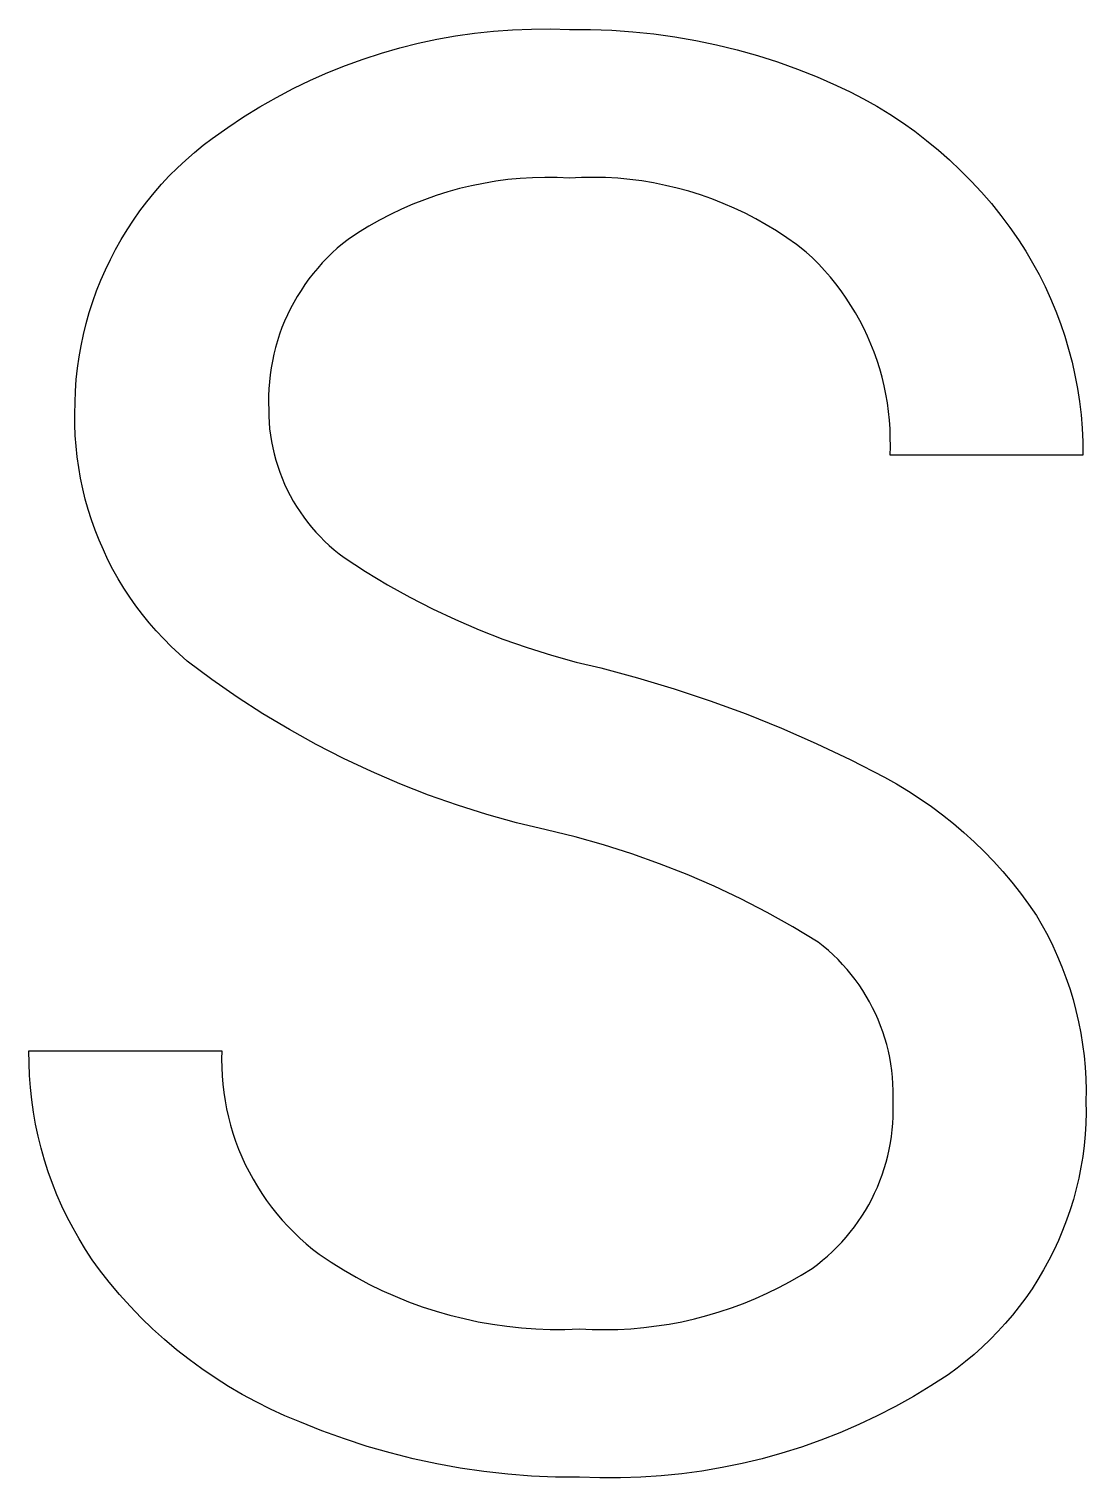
# Model space of a CAD drawing. Header units: millimetres. Extents: x -665 to 1920, y -373 to 1434.
# Drawn here: x 1182.61 to 1193.67, y -259.63 to -244.47 of the extents above; entities that cross this region are included whole.
import ezdxf

# ---------------------------------------------------------------- set-up
doc = ezdxf.new("R2010")
doc.units = ezdxf.units.MM
doc.header["$MEASUREMENT"] = 0
doc.layers.add('Domyslna', color=7, linetype='Continuous', true_color=0x000000)

msp = doc.modelspace()

# ---------------------------------------------------------------- linework, layer by layer
at = {"layer": 'Domyslna'}
for p, q in [((1187.268, -244.513), (1187.466, -244.492)), ((1187.466, -244.492), (1187.665, -244.477)), ((1187.665, -244.477), (1187.864, -244.469)), ((1187.864, -244.469), (1188.063, -244.468)), ((1188.063, -244.468), (1188.262, -244.474)), ((1188.262, -244.474), (1188.484, -244.473)), ((1188.484, -244.473), (1188.705, -244.481)), ((1188.705, -244.481), (1188.926, -244.496)), ((1188.926, -244.496), (1189.147, -244.519)), ((1186.487, -244.666), (1186.68, -244.618)), ((1186.68, -244.618), (1186.875, -244.576)), ((1186.875, -244.576), (1187.071, -244.541)), ((1187.071, -244.541), (1187.268, -244.513)), ((1189.147, -244.519), (1189.366, -244.549)), ((1189.366, -244.549), (1189.585, -244.587)), ((1189.585, -244.587), (1189.802, -244.633)), ((1189.802, -244.633), (1190.017, -244.685)), ((1185.918, -244.85), (1186.105, -244.782)), ((1186.105, -244.782), (1186.295, -244.721)), ((1186.295, -244.721), (1186.487, -244.666)), ((1190.017, -244.685), (1190.23, -244.746)), ((1190.23, -244.746), (1190.441, -244.813)), ((1185.551, -245.005), (1185.733, -244.924)), ((1185.733, -244.924), (1185.918, -244.85)), ((1190.441, -244.813), (1190.65, -244.888)), ((1190.65, -244.888), (1190.855, -244.97)), ((1185.195, -245.184), (1185.371, -245.091)), ((1185.371, -245.091), (1185.551, -245.005)), ((1190.855, -244.97), (1191.058, -245.059)), ((1191.058, -245.059), (1191.201, -245.127)), ((1185.022, -245.282), (1185.195, -245.184)), ((1191.201, -245.127), (1191.341, -245.2)), ((1191.341, -245.2), (1191.479, -245.277)), ((1184.686, -245.497), (1184.852, -245.387)), ((1184.852, -245.387), (1185.022, -245.282)), ((1191.479, -245.277), (1191.614, -245.36)), ((1191.614, -245.36), (1191.746, -245.446)), ((1184.524, -245.613), (1184.686, -245.497)), ((1191.746, -245.446), (1191.875, -245.538)), ((1191.875, -245.538), (1192, -245.634)), ((1184.337, -245.761), (1184.429, -245.685)), ((1184.429, -245.685), (1184.524, -245.613)), ((1192, -245.634), (1192.123, -245.734)), ((1184.16, -245.921), (1184.247, -245.839)), ((1184.247, -245.839), (1184.337, -245.761)), ((1192.123, -245.734), (1192.241, -245.838)), ((1192.241, -245.838), (1192.356, -245.947)), ((1183.994, -246.093), (1184.075, -246.005)), ((1184.075, -246.005), (1184.16, -245.921)), ((1188.005, -246.02), (1187.876, -246.024)), ((1188.134, -246.021), (1188.005, -246.02)), ((1188.262, -246.027), (1188.134, -246.021)), ((1188.389, -246.021), (1188.262, -246.027)), ((1188.515, -246.02), (1188.389, -246.021)), ((1188.641, -246.023), (1188.515, -246.02)), ((1192.356, -245.947), (1192.467, -246.059)), ((1183.915, -246.183), (1183.994, -246.093)), ((1186.989, -246.173), (1186.866, -246.211)), ((1187.113, -246.138), (1186.989, -246.173)), ((1187.238, -246.108), (1187.113, -246.138)), ((1187.364, -246.083), (1187.238, -246.108)), ((1187.491, -246.061), (1187.364, -246.083)), ((1187.619, -246.044), (1187.491, -246.061)), ((1187.747, -246.032), (1187.619, -246.044)), ((1187.876, -246.024), (1187.747, -246.032)), ((1188.767, -246.03), (1188.641, -246.023)), ((1188.893, -246.042), (1188.767, -246.03)), ((1189.019, -246.058), (1188.893, -246.042)), ((1189.143, -246.079), (1189.019, -246.058)), ((1189.267, -246.104), (1189.143, -246.079)), ((1189.39, -246.133), (1189.267, -246.104)), ((1189.512, -246.166), (1189.39, -246.133)), ((1189.633, -246.204), (1189.512, -246.166)), ((1192.467, -246.059), (1192.575, -246.175)), ((1183.768, -246.37), (1183.84, -246.275)), ((1183.84, -246.275), (1183.915, -246.183)), ((1186.624, -246.301), (1186.506, -246.353)), ((1186.744, -246.254), (1186.624, -246.301)), ((1186.866, -246.211), (1186.744, -246.254)), ((1189.752, -246.246), (1189.633, -246.204)), ((1189.87, -246.292), (1189.752, -246.246)), ((1189.986, -246.342), (1189.87, -246.292)), ((1192.575, -246.175), (1192.678, -246.295)), ((1192.678, -246.295), (1192.777, -246.418)), ((1183.633, -246.568), (1183.699, -246.468)), ((1183.699, -246.468), (1183.768, -246.37)), ((1186.275, -246.467), (1186.163, -246.531)), ((1186.39, -246.408), (1186.275, -246.467)), ((1186.506, -246.353), (1186.39, -246.408)), ((1190.1, -246.396), (1189.986, -246.342)), ((1190.212, -246.454), (1190.1, -246.396)), ((1190.322, -246.516), (1190.212, -246.454)), ((1192.777, -246.418), (1192.871, -246.545)), ((1183.571, -246.67), (1183.633, -246.568)), ((1186.053, -246.598), (1185.946, -246.669)), ((1186.163, -246.531), (1186.053, -246.598)), ((1190.43, -246.581), (1190.322, -246.516)), ((1190.536, -246.651), (1190.43, -246.581)), ((1192.871, -246.545), (1192.961, -246.675)), ((1183.458, -246.88), (1183.513, -246.774)), ((1183.513, -246.774), (1183.571, -246.67)), ((1185.833, -246.761), (1185.779, -246.811)), ((1185.888, -246.714), (1185.833, -246.761)), ((1185.946, -246.669), (1185.888, -246.714)), ((1190.639, -246.724), (1190.536, -246.651)), ((1190.739, -246.801), (1190.639, -246.724)), ((1192.961, -246.675), (1193.037, -246.793)), ((1183.406, -246.987), (1183.458, -246.88)), ((1185.676, -246.914), (1185.628, -246.969)), ((1185.727, -246.862), (1185.676, -246.914)), ((1185.779, -246.811), (1185.727, -246.862)), ((1190.806, -246.863), (1190.739, -246.801)), ((1190.871, -246.928), (1190.806, -246.863)), ((1190.933, -246.995), (1190.871, -246.928)), ((1193.037, -246.793), (1193.108, -246.913)), ((1193.108, -246.913), (1193.176, -247.037)), ((1183.358, -247.097), (1183.406, -246.987)), ((1185.581, -247.025), (1185.536, -247.083)), ((1185.628, -246.969), (1185.581, -247.025)), ((1190.993, -247.064), (1190.933, -246.995)), ((1191.05, -247.135), (1190.993, -247.064)), ((1193.176, -247.037), (1193.239, -247.162)), ((1183.274, -247.32), (1183.314, -247.208)), ((1183.314, -247.208), (1183.358, -247.097)), ((1185.453, -247.203), (1185.414, -247.265)), ((1185.493, -247.142), (1185.453, -247.203)), ((1185.536, -247.083), (1185.493, -247.142)), ((1191.105, -247.208), (1191.05, -247.135)), ((1191.158, -247.283), (1191.105, -247.208)), ((1193.239, -247.162), (1193.297, -247.289)), ((1183.237, -247.434), (1183.274, -247.32)), ((1185.378, -247.328), (1185.344, -247.392)), ((1185.414, -247.265), (1185.378, -247.328)), ((1191.208, -247.359), (1191.158, -247.283)), ((1191.255, -247.437), (1191.208, -247.359)), ((1193.297, -247.289), (1193.351, -247.419)), ((1183.205, -247.549), (1183.237, -247.434)), ((1185.282, -247.525), (1185.254, -247.592)), ((1185.312, -247.458), (1185.282, -247.525)), ((1185.344, -247.392), (1185.312, -247.458)), ((1191.3, -247.517), (1191.255, -247.437)), ((1191.342, -247.598), (1191.3, -247.517)), ((1193.351, -247.419), (1193.401, -247.55)), ((1183.151, -247.781), (1183.176, -247.664)), ((1183.176, -247.664), (1183.205, -247.549)), ((1185.229, -247.661), (1185.207, -247.73)), ((1185.254, -247.592), (1185.229, -247.661)), ((1191.381, -247.681), (1191.342, -247.598)), ((1191.417, -247.765), (1191.381, -247.681)), ((1193.401, -247.55), (1193.446, -247.683)), ((1193.446, -247.683), (1193.486, -247.817)), ((1183.131, -247.899), (1183.151, -247.781)), ((1185.186, -247.8), (1185.169, -247.871)), ((1185.207, -247.73), (1185.186, -247.8)), ((1191.451, -247.85), (1191.417, -247.765)), ((1193.486, -247.817), (1193.522, -247.953)), ((1183.114, -248.017), (1183.131, -247.899)), ((1185.153, -247.943), (1185.14, -248.014)), ((1185.169, -247.871), (1185.153, -247.943)), ((1191.481, -247.936), (1191.451, -247.85)), ((1191.509, -248.023), (1191.481, -247.936)), ((1193.522, -247.953), (1193.552, -248.09)), ((1183.092, -248.255), (1183.101, -248.136)), ((1183.101, -248.136), (1183.114, -248.017)), ((1185.13, -248.087), (1185.122, -248.159)), ((1185.14, -248.014), (1185.13, -248.087)), ((1191.534, -248.111), (1191.509, -248.023)), ((1191.555, -248.2), (1191.534, -248.111)), ((1193.552, -248.09), (1193.578, -248.228)), ((1183.088, -248.374), (1183.092, -248.255)), ((1185.116, -248.232), (1185.113, -248.305)), ((1185.122, -248.159), (1185.116, -248.232)), ((1191.574, -248.289), (1191.555, -248.2)), ((1191.589, -248.379), (1191.574, -248.289)), ((1193.578, -248.228), (1193.6, -248.366)), ((1183.087, -248.494), (1183.088, -248.374)), ((1185.113, -248.305), (1185.113, -248.378)), ((1185.113, -248.378), (1185.115, -248.451)), ((1191.602, -248.47), (1191.589, -248.379)), ((1193.6, -248.366), (1193.616, -248.506)), ((1183.087, -248.606), (1183.087, -248.494)), ((1185.115, -248.451), (1185.116, -248.518)), ((1185.116, -248.518), (1185.119, -248.584)), ((1185.119, -248.584), (1185.125, -248.651)), ((1191.611, -248.561), (1191.602, -248.47)), ((1191.617, -248.652), (1191.611, -248.561)), ((1193.616, -248.506), (1193.627, -248.645)), ((1183.091, -248.719), (1183.087, -248.606)), ((1183.099, -248.832), (1183.091, -248.719)), ((1185.125, -248.651), (1185.134, -248.717)), ((1185.134, -248.717), (1185.144, -248.783)), ((1191.62, -248.743), (1191.617, -248.652)), ((1191.621, -248.835), (1191.62, -248.743)), ((1193.627, -248.645), (1193.634, -248.786)), ((1183.111, -248.944), (1183.099, -248.832)), ((1185.144, -248.783), (1185.157, -248.848)), ((1185.157, -248.848), (1185.172, -248.913)), ((1191.617, -248.926), (1191.621, -248.835)), ((1193.634, -248.786), (1193.636, -248.926)), ((1183.127, -249.056), (1183.111, -248.944)), ((1185.172, -248.913), (1185.189, -248.978)), ((1185.189, -248.978), (1185.209, -249.042)), ((1185.209, -249.042), (1185.231, -249.105)), ((1193.636, -248.926), (1191.617, -248.926)), ((1183.146, -249.167), (1183.127, -249.056)), ((1183.169, -249.278), (1183.146, -249.167)), ((1185.231, -249.105), (1185.255, -249.167)), ((1185.255, -249.167), (1185.281, -249.228)), ((1183.196, -249.387), (1183.169, -249.278)), ((1185.281, -249.228), (1185.309, -249.289)), ((1185.309, -249.289), (1185.339, -249.348)), ((1185.339, -249.348), (1185.372, -249.406)), ((1183.226, -249.496), (1183.196, -249.387)), ((1183.261, -249.604), (1183.226, -249.496)), ((1185.372, -249.406), (1185.406, -249.464)), ((1185.406, -249.464), (1185.443, -249.52)), ((1183.299, -249.71), (1183.261, -249.604)), ((1185.443, -249.52), (1185.481, -249.574)), ((1185.481, -249.574), (1185.521, -249.627)), ((1185.521, -249.627), (1185.563, -249.679)), ((1183.34, -249.815), (1183.299, -249.71)), ((1185.563, -249.679), (1185.607, -249.73)), ((1185.607, -249.73), (1185.652, -249.778)), ((1185.652, -249.778), (1185.7, -249.826)), ((1183.385, -249.918), (1183.34, -249.815)), ((1183.433, -250.02), (1183.385, -249.918)), ((1185.7, -249.826), (1185.748, -249.871)), ((1185.748, -249.871), (1185.799, -249.915)), ((1185.799, -249.915), (1185.851, -249.957)), ((1185.851, -249.957), (1185.904, -249.997)), ((1183.485, -250.121), (1183.433, -250.02)), ((1185.904, -249.997), (1186.128, -250.143)), ((1183.541, -250.219), (1183.485, -250.121)), ((1183.599, -250.316), (1183.541, -250.219)), ((1186.128, -250.143), (1186.357, -250.281)), ((1183.661, -250.41), (1183.599, -250.316)), ((1183.726, -250.502), (1183.661, -250.41)), ((1186.357, -250.281), (1186.591, -250.411)), ((1186.591, -250.411), (1186.829, -250.533)), ((1183.794, -250.592), (1183.726, -250.502)), ((1186.829, -250.533), (1187.07, -250.647)), ((1183.865, -250.68), (1183.794, -250.592)), ((1183.939, -250.765), (1183.865, -250.68)), ((1187.07, -250.647), (1187.316, -250.753)), ((1184.016, -250.848), (1183.939, -250.765)), ((1184.095, -250.928), (1184.016, -250.848)), ((1187.316, -250.753), (1187.565, -250.85)), ((1187.565, -250.85), (1187.818, -250.939)), ((1184.178, -251.005), (1184.095, -250.928)), ((1184.263, -251.08), (1184.178, -251.005)), ((1187.818, -250.939), (1188.073, -251.018)), ((1188.073, -251.018), (1188.331, -251.09)), ((1184.52, -251.273), (1184.263, -251.08)), ((1188.331, -251.09), (1188.591, -251.152)), ((1188.591, -251.152), (1188.976, -251.255)), ((1184.785, -251.457), (1184.52, -251.273)), ((1188.976, -251.255), (1189.358, -251.369)), ((1185.055, -251.632), (1184.785, -251.457)), ((1189.358, -251.369), (1189.736, -251.495)), ((1189.736, -251.495), (1190.111, -251.633)), ((1185.331, -251.797), (1185.055, -251.632)), ((1190.111, -251.633), (1190.48, -251.782)), ((1190.48, -251.782), (1190.845, -251.942)), ((1185.613, -251.954), (1185.331, -251.797)), ((1185.899, -252.1), (1185.613, -251.954)), ((1190.845, -251.942), (1191.206, -252.113)), ((1186.191, -252.237), (1185.899, -252.1)), ((1191.206, -252.113), (1191.56, -252.296)), ((1186.486, -252.365), (1186.191, -252.237)), ((1186.786, -252.482), (1186.486, -252.365)), ((1191.56, -252.296), (1191.686, -252.366)), ((1191.686, -252.366), (1191.81, -252.441)), ((1187.09, -252.589), (1186.786, -252.482)), ((1191.81, -252.441), (1191.932, -252.52)), ((1191.932, -252.52), (1192.051, -252.603)), ((1187.397, -252.685), (1187.09, -252.589)), ((1187.708, -252.771), (1187.397, -252.685)), ((1192.051, -252.603), (1192.167, -252.689)), ((1192.167, -252.689), (1192.28, -252.779)), ((1188.02, -252.847), (1187.708, -252.771)), ((1192.28, -252.779), (1192.39, -252.873)), ((1188.321, -252.92), (1188.02, -252.847)), ((1188.619, -253.003), (1188.321, -252.92)), ((1192.39, -252.873), (1192.497, -252.97)), ((1192.497, -252.97), (1192.601, -253.071)), ((1188.914, -253.096), (1188.619, -253.003)), ((1189.205, -253.2), (1188.914, -253.096)), ((1192.601, -253.071), (1192.701, -253.175)), ((1189.493, -253.313), (1189.205, -253.2)), ((1192.701, -253.175), (1192.798, -253.283)), ((1192.798, -253.283), (1192.892, -253.393)), ((1189.777, -253.435), (1189.493, -253.313)), ((1190.056, -253.568), (1189.777, -253.435)), ((1192.892, -253.393), (1192.981, -253.507)), ((1190.331, -253.709), (1190.056, -253.568)), ((1192.981, -253.507), (1193.067, -253.623)), ((1190.601, -253.86), (1190.331, -253.709)), ((1193.067, -253.623), (1193.15, -253.742)), ((1193.15, -253.742), (1193.21, -253.846)), ((1190.865, -254.021), (1190.601, -253.86)), ((1193.21, -253.846), (1193.267, -253.952)), ((1190.919, -254.063), (1190.865, -254.021)), ((1193.267, -253.952), (1193.32, -254.059)), ((1190.972, -254.108), (1190.919, -254.063)), ((1191.023, -254.155), (1190.972, -254.108)), ((1191.073, -254.203), (1191.023, -254.155)), ((1191.121, -254.253), (1191.073, -254.203)), ((1193.32, -254.059), (1193.37, -254.169)), ((1193.37, -254.169), (1193.416, -254.279)), ((1191.167, -254.305), (1191.121, -254.253)), ((1191.211, -254.358), (1191.167, -254.305)), ((1191.253, -254.412), (1191.211, -254.358)), ((1193.416, -254.279), (1193.458, -254.392)), ((1191.294, -254.468), (1191.253, -254.412)), ((1191.332, -254.526), (1191.294, -254.468)), ((1193.458, -254.392), (1193.497, -254.505)), ((1193.497, -254.505), (1193.532, -254.62)), ((1191.369, -254.585), (1191.332, -254.526)), ((1191.403, -254.645), (1191.369, -254.585)), ((1191.435, -254.706), (1191.403, -254.645)), ((1193.532, -254.62), (1193.563, -254.736)), ((1191.466, -254.768), (1191.435, -254.706)), ((1191.494, -254.831), (1191.466, -254.768)), ((1193.563, -254.736), (1193.59, -254.853)), ((1191.519, -254.895), (1191.494, -254.831)), ((1191.543, -254.96), (1191.519, -254.895)), ((1191.564, -255.026), (1191.543, -254.96)), ((1193.59, -254.853), (1193.613, -254.971)), ((1191.583, -255.093), (1191.564, -255.026)), ((1191.6, -255.16), (1191.583, -255.093)), ((1193.613, -254.971), (1193.632, -255.09)), ((1193.632, -255.09), (1193.647, -255.209)), ((1182.607, -255.285), (1182.606, -255.156)), ((1182.606, -255.156), (1184.623, -255.156)), ((1184.623, -255.156), (1184.621, -255.244)), ((1184.621, -255.244), (1184.623, -255.331)), ((1191.614, -255.227), (1191.6, -255.16)), ((1191.627, -255.295), (1191.614, -255.227)), ((1193.647, -255.209), (1193.658, -255.329)), ((1182.612, -255.414), (1182.607, -255.285)), ((1182.621, -255.542), (1182.612, -255.414)), ((1184.623, -255.331), (1184.627, -255.419)), ((1184.627, -255.419), (1184.634, -255.506)), ((1191.636, -255.364), (1191.627, -255.295)), ((1191.644, -255.433), (1191.636, -255.364)), ((1193.658, -255.329), (1193.665, -255.448)), ((1182.635, -255.671), (1182.621, -255.542)), ((1184.634, -255.506), (1184.645, -255.593)), ((1191.648, -255.502), (1191.644, -255.433)), ((1191.651, -255.571), (1191.648, -255.502)), ((1191.651, -255.64), (1191.651, -255.571)), ((1193.665, -255.448), (1193.668, -255.568)), ((1193.668, -255.568), (1193.667, -255.688)), ((1182.653, -255.798), (1182.635, -255.671)), ((1184.645, -255.593), (1184.658, -255.68)), ((1184.658, -255.68), (1184.674, -255.766)), ((1191.649, -255.709), (1191.651, -255.64)), ((1191.65, -255.778), (1191.649, -255.709)), ((1193.667, -255.688), (1193.668, -255.803)), ((1182.676, -255.925), (1182.653, -255.798)), ((1184.674, -255.766), (1184.694, -255.851)), ((1184.694, -255.851), (1184.716, -255.936)), ((1191.645, -255.916), (1191.649, -255.847)), ((1191.649, -255.847), (1191.65, -255.778)), ((1193.668, -255.803), (1193.665, -255.918)), ((1182.702, -256.051), (1182.676, -255.925)), ((1184.716, -255.936), (1184.741, -256.02)), ((1184.741, -256.02), (1184.769, -256.103)), ((1191.632, -256.053), (1191.64, -255.984)), ((1191.64, -255.984), (1191.645, -255.916)), ((1193.665, -255.918), (1193.658, -256.033)), ((1182.733, -256.177), (1182.702, -256.051)), ((1182.769, -256.301), (1182.733, -256.177)), ((1184.769, -256.103), (1184.8, -256.185)), ((1191.608, -256.189), (1191.621, -256.121)), ((1191.621, -256.121), (1191.632, -256.053)), ((1193.647, -256.148), (1193.633, -256.262)), ((1193.658, -256.033), (1193.647, -256.148)), ((1182.808, -256.423), (1182.769, -256.301)), ((1184.8, -256.185), (1184.834, -256.266)), ((1184.834, -256.266), (1184.87, -256.346)), ((1191.557, -256.389), (1191.576, -256.323)), ((1191.576, -256.323), (1191.593, -256.256)), ((1191.593, -256.256), (1191.608, -256.189)), ((1193.633, -256.262), (1193.614, -256.375)), ((1182.852, -256.545), (1182.808, -256.423)), ((1184.87, -256.346), (1184.909, -256.424)), ((1184.909, -256.424), (1184.951, -256.501)), ((1191.511, -256.519), (1191.535, -256.455)), ((1191.535, -256.455), (1191.557, -256.389)), ((1193.614, -256.375), (1193.592, -256.488)), ((1182.899, -256.664), (1182.852, -256.545)), ((1184.951, -256.501), (1184.996, -256.577)), ((1184.996, -256.577), (1185.043, -256.651)), ((1191.456, -256.646), (1191.485, -256.583)), ((1191.485, -256.583), (1191.511, -256.519)), ((1193.566, -256.6), (1193.536, -256.711)), ((1193.592, -256.488), (1193.566, -256.6)), ((1182.951, -256.783), (1182.899, -256.664)), ((1183.007, -256.899), (1182.951, -256.783)), ((1185.043, -256.651), (1185.093, -256.723)), ((1185.093, -256.723), (1185.145, -256.793)), ((1191.359, -256.828), (1191.394, -256.769)), ((1191.394, -256.769), (1191.426, -256.708)), ((1191.426, -256.708), (1191.456, -256.646)), ((1193.536, -256.711), (1193.502, -256.821)), ((1183.067, -257.013), (1183.007, -256.899)), ((1185.145, -256.793), (1185.199, -256.862)), ((1185.199, -256.862), (1185.256, -256.929)), ((1185.256, -256.929), (1185.315, -256.993)), ((1191.284, -256.944), (1191.323, -256.887)), ((1191.323, -256.887), (1191.359, -256.828)), ((1193.464, -256.929), (1193.423, -257.037)), ((1193.502, -256.821), (1193.464, -256.929)), ((1183.13, -257.125), (1183.067, -257.013)), ((1185.315, -256.993), (1185.377, -257.056)), ((1185.377, -257.056), (1185.44, -257.117)), ((1191.157, -257.108), (1191.201, -257.054)), ((1191.201, -257.054), (1191.244, -257)), ((1191.244, -257), (1191.284, -256.944)), ((1193.423, -257.037), (1193.379, -257.142)), ((1183.197, -257.235), (1183.13, -257.125)), ((1183.268, -257.343), (1183.197, -257.235)), ((1185.44, -257.117), (1185.506, -257.175)), ((1185.506, -257.175), (1185.573, -257.231)), ((1185.573, -257.231), (1185.642, -257.284)), ((1191.015, -257.257), (1191.064, -257.209)), ((1191.064, -257.209), (1191.111, -257.159)), ((1191.111, -257.159), (1191.157, -257.108)), ((1193.379, -257.142), (1193.33, -257.247)), ((1183.343, -257.448), (1183.268, -257.343)), ((1185.642, -257.284), (1185.768, -257.369)), ((1185.768, -257.369), (1185.897, -257.45)), ((1190.858, -257.392), (1190.911, -257.349)), ((1190.911, -257.349), (1190.964, -257.304)), ((1190.964, -257.304), (1191.015, -257.257)), ((1193.278, -257.349), (1193.223, -257.45)), ((1193.33, -257.247), (1193.278, -257.349)), ((1183.446, -257.579), (1183.343, -257.448)), ((1185.897, -257.45), (1186.029, -257.525)), ((1186.029, -257.525), (1186.163, -257.597)), ((1190.571, -257.571), (1190.688, -257.504)), ((1190.688, -257.504), (1190.802, -257.433)), ((1190.802, -257.433), (1190.858, -257.392)), ((1193.223, -257.45), (1193.165, -257.549)), ((1183.553, -257.706), (1183.446, -257.579)), ((1186.163, -257.597), (1186.299, -257.663)), ((1186.299, -257.663), (1186.438, -257.725)), ((1190.331, -257.694), (1190.452, -257.635)), ((1190.452, -257.635), (1190.571, -257.571)), ((1193.103, -257.646), (1193.037, -257.74)), ((1193.165, -257.549), (1193.103, -257.646)), ((1183.665, -257.83), (1183.553, -257.706)), ((1183.78, -257.95), (1183.665, -257.83)), ((1186.438, -257.725), (1186.579, -257.782)), ((1186.579, -257.782), (1186.722, -257.834)), ((1186.722, -257.834), (1186.866, -257.881)), ((1189.957, -257.847), (1190.083, -257.8)), ((1190.083, -257.8), (1190.208, -257.749)), ((1190.208, -257.749), (1190.331, -257.694)), ((1192.969, -257.833), (1192.897, -257.923)), ((1193.037, -257.74), (1192.969, -257.833)), ((1183.9, -258.065), (1183.78, -257.95)), ((1186.866, -257.881), (1187.012, -257.922)), ((1187.012, -257.922), (1187.16, -257.959)), ((1187.16, -257.959), (1187.308, -257.991)), ((1187.308, -257.991), (1187.458, -258.017)), ((1189.306, -258.016), (1189.438, -257.991)), ((1189.438, -257.991), (1189.57, -257.961)), ((1189.57, -257.961), (1189.7, -257.927)), ((1189.7, -257.927), (1189.829, -257.889)), ((1189.829, -257.889), (1189.957, -257.847)), ((1192.897, -257.923), (1192.823, -258.01)), ((1184.024, -258.177), (1183.9, -258.065)), ((1187.458, -258.017), (1187.608, -258.038)), ((1187.608, -258.038), (1187.759, -258.054)), ((1187.759, -258.054), (1187.911, -258.065)), ((1187.911, -258.065), (1188.062, -258.071)), ((1188.062, -258.071), (1188.214, -258.071)), ((1188.214, -258.071), (1188.366, -258.066)), ((1188.366, -258.066), (1188.501, -258.072)), ((1188.501, -258.072), (1188.635, -258.074)), ((1188.635, -258.074), (1188.77, -258.071)), ((1188.77, -258.071), (1188.905, -258.064)), ((1188.905, -258.064), (1189.039, -258.053)), ((1189.039, -258.053), (1189.173, -258.036)), ((1189.173, -258.036), (1189.306, -258.016)), ((1192.745, -258.095), (1192.665, -258.178)), ((1192.823, -258.01), (1192.745, -258.095)), ((1184.151, -258.284), (1184.024, -258.177)), ((1184.282, -258.387), (1184.151, -258.284)), ((1192.582, -258.257), (1192.496, -258.334)), ((1192.665, -258.178), (1192.582, -258.257)), ((1184.416, -258.485), (1184.282, -258.387)), ((1192.408, -258.407), (1192.318, -258.478)), ((1192.496, -258.334), (1192.408, -258.407)), ((1184.554, -258.579), (1184.416, -258.485)), ((1184.695, -258.668), (1184.554, -258.579)), ((1192.225, -258.546), (1192.045, -258.663)), ((1192.318, -258.478), (1192.225, -258.546)), ((1184.838, -258.752), (1184.695, -258.668)), ((1184.985, -258.831), (1184.838, -258.752)), ((1192.045, -258.663), (1191.861, -258.773)), ((1185.134, -258.906), (1184.985, -258.831)), ((1185.285, -258.975), (1185.134, -258.906)), ((1191.674, -258.878), (1191.483, -258.976)), ((1191.861, -258.773), (1191.674, -258.878)), ((1185.439, -259.039), (1185.285, -258.975)), ((1185.671, -259.132), (1185.439, -259.039)), ((1191.483, -258.976), (1191.289, -259.068)), ((1185.907, -259.218), (1185.671, -259.132)), ((1191.092, -259.153), (1190.892, -259.231)), ((1191.289, -259.068), (1191.092, -259.153)), ((1186.145, -259.295), (1185.907, -259.218)), ((1186.385, -259.364), (1186.145, -259.295)), ((1190.69, -259.302), (1190.486, -259.367)), ((1190.892, -259.231), (1190.69, -259.302)), ((1186.628, -259.425), (1186.385, -259.364)), ((1186.873, -259.478), (1186.628, -259.425)), ((1187.119, -259.523), (1186.873, -259.478)), ((1190.071, -259.474), (1189.861, -259.518)), ((1190.279, -259.424), (1190.071, -259.474)), ((1190.486, -259.367), (1190.279, -259.424)), ((1187.367, -259.559), (1187.119, -259.523)), ((1187.616, -259.587), (1187.367, -259.559)), ((1187.866, -259.606), (1187.616, -259.587)), ((1188.116, -259.617), (1187.866, -259.606)), ((1188.366, -259.619), (1188.116, -259.617)), ((1188.58, -259.626), (1188.366, -259.619)), ((1188.795, -259.626), (1188.58, -259.626)), ((1189.009, -259.619), (1188.795, -259.626)), ((1189.223, -259.605), (1189.009, -259.619)), ((1189.437, -259.583), (1189.223, -259.605)), ((1189.649, -259.554), (1189.437, -259.583)), ((1189.861, -259.518), (1189.649, -259.554))]:
    msp.add_line(p, q, dxfattribs=at)

doc.saveas('drawing.dxf')
